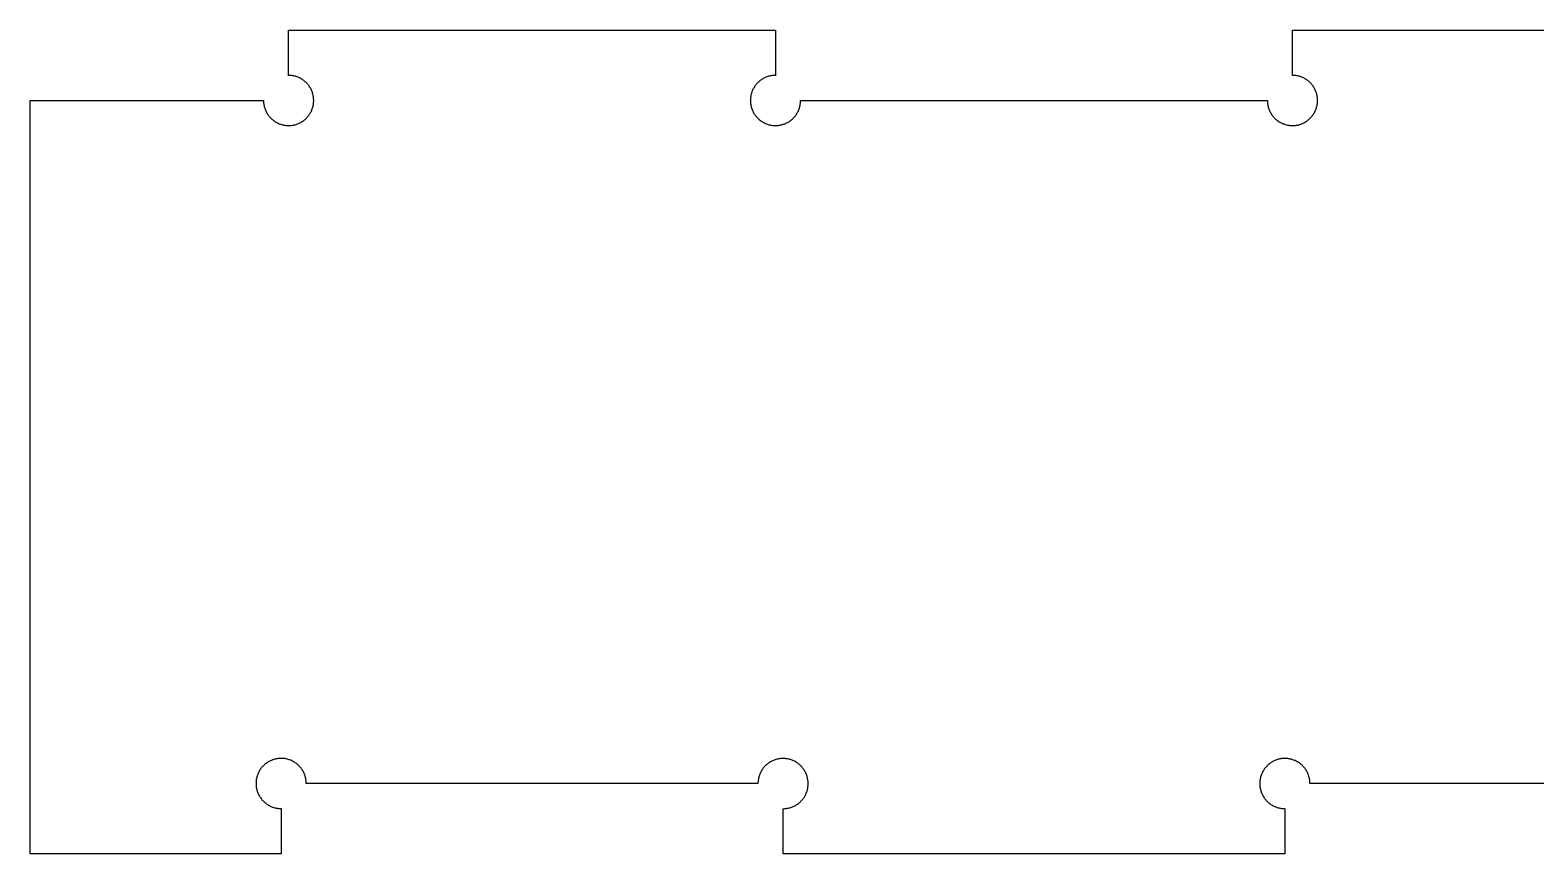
# Model space of a CAD drawing. Header units: millimetres. Extents: x 0 to 60, y 0 to 72.3.
# Drawn here: x 0 to 30, y 55.92 to 72.32 of the extents above; entities that cross this region are included whole.
import ezdxf

# ---------------------------------------------------------------- set-up
doc = ezdxf.new("R2010")
doc.units = ezdxf.units.MM
doc.layers.add('Default', color=18, linetype='Continuous', true_color=0x000000)

msp = doc.modelspace()

# ---------------------------------------------------------------- linework, layer by layer
at = {"layer": 'Default'}
for p, q in [((5.15, 71.418), (5.15, 72.318)), ((5.15, 72.318), (14.85, 72.318)), ((14.85, 72.318), (14.85, 71.418)), ((25.15, 71.418), (25.15, 72.318)), ((25.15, 72.318), (34.85, 72.318)), ((5.167, 71.418), (5.15, 71.418)), ((5.185, 71.417), (5.167, 71.418)), ((5.202, 71.416), (5.185, 71.417)), ((5.219, 71.414), (5.202, 71.416)), ((5.236, 71.411), (5.219, 71.414)), ((5.253, 71.408), (5.236, 71.411)), ((5.27, 71.404), (5.253, 71.408)), ((5.287, 71.399), (5.27, 71.404)), ((14.73, 71.404), (14.713, 71.399)), ((14.747, 71.408), (14.73, 71.404)), ((14.764, 71.411), (14.747, 71.408)), ((14.781, 71.414), (14.764, 71.411)), ((14.798, 71.416), (14.781, 71.414)), ((14.815, 71.417), (14.798, 71.416)), ((14.833, 71.418), (14.815, 71.417)), ((14.85, 71.418), (14.833, 71.418)), ((25.167, 71.418), (25.15, 71.418)), ((25.185, 71.417), (25.167, 71.418)), ((25.202, 71.416), (25.185, 71.417)), ((25.219, 71.414), (25.202, 71.416)), ((25.236, 71.411), (25.219, 71.414)), ((25.253, 71.408), (25.236, 71.411)), ((25.27, 71.404), (25.253, 71.408)), ((25.287, 71.399), (25.27, 71.404)), ((5.303, 71.394), (5.287, 71.399)), ((5.32, 71.389), (5.303, 71.394)), ((5.336, 71.382), (5.32, 71.389)), ((5.352, 71.376), (5.336, 71.382)), ((5.368, 71.368), (5.352, 71.376)), ((5.383, 71.361), (5.368, 71.368)), ((5.398, 71.352), (5.383, 71.361)), ((5.413, 71.343), (5.398, 71.352)), ((5.428, 71.334), (5.413, 71.343)), ((5.442, 71.324), (5.428, 71.334)), ((5.456, 71.314), (5.442, 71.324)), ((5.469, 71.303), (5.456, 71.314)), ((5.483, 71.292), (5.469, 71.303)), ((5.495, 71.28), (5.483, 71.292)), ((5.508, 71.268), (5.495, 71.28)), ((5.52, 71.255), (5.508, 71.268)), ((5.531, 71.242), (5.52, 71.255)), ((5.542, 71.229), (5.531, 71.242)), ((5.552, 71.215), (5.542, 71.229)), ((5.562, 71.201), (5.552, 71.215)), ((5.572, 71.186), (5.562, 71.201)), ((5.581, 71.172), (5.572, 71.186)), ((5.59, 71.157), (5.581, 71.172)), ((5.598, 71.141), (5.59, 71.157)), ((5.605, 71.126), (5.598, 71.141)), ((5.612, 71.11), (5.605, 71.126)), ((5.618, 71.094), (5.612, 71.11)), ((14.388, 71.11), (14.382, 71.094)), ((14.395, 71.126), (14.388, 71.11)), ((14.402, 71.141), (14.395, 71.126)), ((14.41, 71.157), (14.402, 71.141)), ((14.419, 71.172), (14.41, 71.157)), ((14.428, 71.186), (14.419, 71.172)), ((14.438, 71.201), (14.428, 71.186)), ((14.448, 71.215), (14.438, 71.201)), ((14.458, 71.229), (14.448, 71.215)), ((14.469, 71.242), (14.458, 71.229)), ((14.48, 71.255), (14.469, 71.242)), ((14.492, 71.268), (14.48, 71.255)), ((14.505, 71.28), (14.492, 71.268)), ((14.517, 71.292), (14.505, 71.28)), ((14.531, 71.303), (14.517, 71.292)), ((14.544, 71.314), (14.531, 71.303)), ((14.558, 71.324), (14.544, 71.314)), ((14.572, 71.334), (14.558, 71.324)), ((14.587, 71.343), (14.572, 71.334)), ((14.602, 71.352), (14.587, 71.343)), ((14.617, 71.361), (14.602, 71.352)), ((14.632, 71.368), (14.617, 71.361)), ((14.648, 71.376), (14.632, 71.368)), ((14.664, 71.382), (14.648, 71.376)), ((14.68, 71.389), (14.664, 71.382)), ((14.697, 71.394), (14.68, 71.389)), ((14.713, 71.399), (14.697, 71.394)), ((25.303, 71.394), (25.287, 71.399)), ((25.32, 71.389), (25.303, 71.394)), ((25.336, 71.382), (25.32, 71.389)), ((25.352, 71.376), (25.336, 71.382)), ((25.368, 71.368), (25.352, 71.376)), ((25.383, 71.361), (25.368, 71.368)), ((25.398, 71.352), (25.383, 71.361)), ((25.413, 71.343), (25.398, 71.352)), ((25.428, 71.334), (25.413, 71.343)), ((25.442, 71.324), (25.428, 71.334)), ((25.456, 71.314), (25.442, 71.324)), ((25.469, 71.303), (25.456, 71.314)), ((25.483, 71.292), (25.469, 71.303)), ((25.495, 71.28), (25.483, 71.292)), ((25.508, 71.268), (25.495, 71.28)), ((25.52, 71.255), (25.508, 71.268)), ((25.531, 71.242), (25.52, 71.255)), ((25.542, 71.229), (25.531, 71.242)), ((25.552, 71.215), (25.542, 71.229)), ((25.562, 71.201), (25.552, 71.215)), ((25.572, 71.186), (25.562, 71.201)), ((25.581, 71.172), (25.572, 71.186)), ((25.59, 71.157), (25.581, 71.172)), ((25.598, 71.141), (25.59, 71.157)), ((25.605, 71.126), (25.598, 71.141)), ((25.612, 71.11), (25.605, 71.126)), ((25.618, 71.094), (25.612, 71.11)), ((0, 55.918), (0, 70.918)), ((0, 70.918), (4.65, 70.918)), ((4.65, 70.918), (4.65, 70.901)), ((4.65, 70.901), (4.651, 70.884)), ((4.651, 70.884), (4.653, 70.866)), ((4.653, 70.866), (4.655, 70.849)), ((4.655, 70.849), (4.657, 70.832)), ((4.657, 70.832), (4.661, 70.815)), ((4.661, 70.815), (4.665, 70.798)), ((5.624, 71.077), (5.618, 71.094)), ((5.629, 71.061), (5.624, 71.077)), ((5.634, 71.044), (5.629, 71.061)), ((5.632, 70.787), (5.637, 70.804)), ((5.638, 71.027), (5.634, 71.044)), ((5.637, 70.804), (5.64, 70.821)), ((5.641, 71.01), (5.638, 71.027)), ((5.64, 70.821), (5.643, 70.838)), ((5.644, 70.993), (5.641, 71.01)), ((5.643, 70.838), (5.646, 70.855)), ((5.647, 70.976), (5.644, 70.993)), ((5.646, 70.855), (5.648, 70.872)), ((5.648, 70.959), (5.647, 70.976)), ((5.649, 70.941), (5.648, 70.959)), ((5.648, 70.872), (5.649, 70.889)), ((5.65, 70.924), (5.649, 70.941)), ((5.649, 70.889), (5.65, 70.907)), ((5.65, 70.907), (5.65, 70.924)), ((14.351, 70.941), (14.35, 70.924)), ((14.35, 70.924), (14.35, 70.907)), ((14.35, 70.907), (14.351, 70.889)), ((14.352, 70.959), (14.351, 70.941)), ((14.351, 70.889), (14.352, 70.872)), ((14.353, 70.976), (14.352, 70.959)), ((14.352, 70.872), (14.354, 70.855)), ((14.356, 70.993), (14.353, 70.976)), ((14.354, 70.855), (14.357, 70.838)), ((14.359, 71.01), (14.356, 70.993)), ((14.357, 70.838), (14.36, 70.821)), ((14.362, 71.027), (14.359, 71.01)), ((14.36, 70.821), (14.363, 70.804)), ((14.366, 71.044), (14.362, 71.027)), ((14.363, 70.804), (14.368, 70.787)), ((14.371, 71.061), (14.366, 71.044)), ((14.376, 71.077), (14.371, 71.061)), ((14.382, 71.094), (14.376, 71.077)), ((15.335, 70.798), (15.339, 70.815)), ((15.339, 70.815), (15.343, 70.832)), ((15.343, 70.832), (15.345, 70.849)), ((15.345, 70.849), (15.347, 70.866)), ((15.347, 70.866), (15.349, 70.884)), ((15.349, 70.884), (15.35, 70.901)), ((15.35, 70.901), (15.35, 70.918)), ((15.35, 70.918), (24.65, 70.918)), ((24.65, 70.918), (24.65, 70.901)), ((24.65, 70.901), (24.651, 70.884)), ((24.651, 70.884), (24.653, 70.866)), ((24.653, 70.866), (24.655, 70.849)), ((24.655, 70.849), (24.657, 70.832)), ((24.657, 70.832), (24.661, 70.815)), ((24.661, 70.815), (24.665, 70.798)), ((25.624, 71.077), (25.618, 71.094)), ((25.629, 71.061), (25.624, 71.077)), ((25.634, 71.044), (25.629, 71.061)), ((25.632, 70.787), (25.637, 70.804)), ((25.638, 71.027), (25.634, 71.044)), ((25.637, 70.804), (25.64, 70.821)), ((25.641, 71.01), (25.638, 71.027)), ((25.64, 70.821), (25.643, 70.838)), ((25.644, 70.993), (25.641, 71.01)), ((25.643, 70.838), (25.646, 70.855)), ((25.647, 70.976), (25.644, 70.993)), ((25.646, 70.855), (25.648, 70.872)), ((25.648, 70.959), (25.647, 70.976)), ((25.649, 70.941), (25.648, 70.959)), ((25.648, 70.872), (25.649, 70.889)), ((25.65, 70.924), (25.649, 70.941)), ((25.649, 70.889), (25.65, 70.907)), ((25.65, 70.907), (25.65, 70.924)), ((4.665, 70.798), (4.669, 70.781)), ((4.669, 70.781), (4.674, 70.765)), ((4.674, 70.765), (4.68, 70.749)), ((4.68, 70.749), (4.686, 70.732)), ((4.686, 70.732), (4.693, 70.716)), ((4.693, 70.716), (4.7, 70.701)), ((4.7, 70.701), (4.708, 70.685)), ((4.708, 70.685), (4.716, 70.67)), ((4.716, 70.67), (4.725, 70.655)), ((4.725, 70.655), (4.734, 70.641)), ((4.734, 70.641), (4.744, 70.626)), ((4.744, 70.626), (4.754, 70.612)), ((4.754, 70.612), (4.765, 70.599)), ((4.765, 70.599), (4.777, 70.586)), ((4.777, 70.586), (4.788, 70.573)), ((4.788, 70.573), (4.801, 70.561)), ((4.801, 70.561), (4.813, 70.549)), ((4.813, 70.549), (4.826, 70.537)), ((4.826, 70.537), (4.84, 70.526)), ((4.84, 70.526), (4.853, 70.516)), ((4.853, 70.516), (4.867, 70.506)), ((4.867, 70.506), (4.882, 70.496)), ((5.423, 70.499), (5.437, 70.509)), ((5.437, 70.509), (5.451, 70.519)), ((5.451, 70.519), (5.465, 70.53)), ((5.465, 70.53), (5.478, 70.541)), ((5.478, 70.541), (5.491, 70.553)), ((5.491, 70.553), (5.504, 70.565)), ((5.504, 70.565), (5.516, 70.577)), ((5.516, 70.577), (5.527, 70.59)), ((5.527, 70.59), (5.538, 70.603)), ((5.538, 70.603), (5.549, 70.617)), ((5.549, 70.617), (5.559, 70.631)), ((5.559, 70.631), (5.569, 70.645)), ((5.569, 70.645), (5.578, 70.66)), ((5.578, 70.66), (5.587, 70.675)), ((5.587, 70.675), (5.595, 70.69)), ((5.595, 70.69), (5.603, 70.706)), ((5.603, 70.706), (5.61, 70.722)), ((5.61, 70.722), (5.616, 70.738)), ((5.616, 70.738), (5.622, 70.754)), ((5.622, 70.754), (5.628, 70.77)), ((5.628, 70.77), (5.632, 70.787)), ((14.368, 70.787), (14.372, 70.77)), ((14.372, 70.77), (14.378, 70.754)), ((14.378, 70.754), (14.384, 70.738)), ((14.384, 70.738), (14.39, 70.722)), ((14.39, 70.722), (14.397, 70.706)), ((14.397, 70.706), (14.405, 70.69)), ((14.405, 70.69), (14.413, 70.675)), ((14.413, 70.675), (14.422, 70.66)), ((14.422, 70.66), (14.431, 70.645)), ((14.431, 70.645), (14.441, 70.631)), ((14.441, 70.631), (14.451, 70.617)), ((14.451, 70.617), (14.462, 70.603)), ((14.462, 70.603), (14.473, 70.59)), ((14.473, 70.59), (14.484, 70.577)), ((14.484, 70.577), (14.496, 70.565)), ((14.496, 70.565), (14.509, 70.553)), ((14.509, 70.553), (14.522, 70.541)), ((14.522, 70.541), (14.535, 70.53)), ((14.535, 70.53), (14.549, 70.519)), ((14.549, 70.519), (14.563, 70.509)), ((14.563, 70.509), (14.577, 70.499)), ((15.118, 70.496), (15.133, 70.506)), ((15.133, 70.506), (15.147, 70.516)), ((15.147, 70.516), (15.16, 70.526)), ((15.16, 70.526), (15.174, 70.537)), ((15.174, 70.537), (15.187, 70.549)), ((15.187, 70.549), (15.199, 70.561)), ((15.199, 70.561), (15.212, 70.573)), ((15.212, 70.573), (15.223, 70.586)), ((15.223, 70.586), (15.235, 70.599)), ((15.235, 70.599), (15.246, 70.612)), ((15.246, 70.612), (15.256, 70.626)), ((15.256, 70.626), (15.266, 70.641)), ((15.266, 70.641), (15.275, 70.655)), ((15.275, 70.655), (15.284, 70.67)), ((15.284, 70.67), (15.292, 70.685)), ((15.292, 70.685), (15.3, 70.701)), ((15.3, 70.701), (15.307, 70.716)), ((15.307, 70.716), (15.314, 70.732)), ((15.314, 70.732), (15.32, 70.749)), ((15.32, 70.749), (15.326, 70.765)), ((15.326, 70.765), (15.331, 70.781)), ((15.331, 70.781), (15.335, 70.798)), ((24.665, 70.798), (24.669, 70.781)), ((24.669, 70.781), (24.674, 70.765)), ((24.674, 70.765), (24.68, 70.749)), ((24.68, 70.749), (24.686, 70.732)), ((24.686, 70.732), (24.693, 70.716)), ((24.693, 70.716), (24.7, 70.701)), ((24.7, 70.701), (24.708, 70.685)), ((24.708, 70.685), (24.716, 70.67)), ((24.716, 70.67), (24.725, 70.655)), ((24.725, 70.655), (24.734, 70.641)), ((24.734, 70.641), (24.744, 70.626)), ((24.744, 70.626), (24.754, 70.612)), ((24.754, 70.612), (24.765, 70.599)), ((24.765, 70.599), (24.777, 70.586)), ((24.777, 70.586), (24.788, 70.573)), ((24.788, 70.573), (24.801, 70.561)), ((24.801, 70.561), (24.813, 70.549)), ((24.813, 70.549), (24.826, 70.537)), ((24.826, 70.537), (24.84, 70.526)), ((24.84, 70.526), (24.853, 70.516)), ((24.853, 70.516), (24.867, 70.506)), ((24.867, 70.506), (24.882, 70.496)), ((25.423, 70.499), (25.437, 70.509)), ((25.437, 70.509), (25.451, 70.519)), ((25.451, 70.519), (25.465, 70.53)), ((25.465, 70.53), (25.478, 70.541)), ((25.478, 70.541), (25.491, 70.553)), ((25.491, 70.553), (25.504, 70.565)), ((25.504, 70.565), (25.516, 70.577)), ((25.516, 70.577), (25.527, 70.59)), ((25.527, 70.59), (25.538, 70.603)), ((25.538, 70.603), (25.549, 70.617)), ((25.549, 70.617), (25.559, 70.631)), ((25.559, 70.631), (25.569, 70.645)), ((25.569, 70.645), (25.578, 70.66)), ((25.578, 70.66), (25.587, 70.675)), ((25.587, 70.675), (25.595, 70.69)), ((25.595, 70.69), (25.603, 70.706)), ((25.603, 70.706), (25.61, 70.722)), ((25.61, 70.722), (25.616, 70.738)), ((25.616, 70.738), (25.622, 70.754)), ((25.622, 70.754), (25.628, 70.77)), ((25.628, 70.77), (25.632, 70.787)), ((4.882, 70.496), (4.897, 70.487)), ((4.897, 70.487), (4.912, 70.479)), ((4.912, 70.479), (4.927, 70.471)), ((4.927, 70.471), (4.943, 70.463)), ((4.943, 70.463), (4.959, 70.456)), ((4.959, 70.456), (4.975, 70.45)), ((4.975, 70.45), (4.991, 70.444)), ((4.991, 70.444), (5.008, 70.439)), ((5.008, 70.439), (5.024, 70.434)), ((5.024, 70.434), (5.041, 70.43)), ((5.041, 70.43), (5.058, 70.427)), ((5.058, 70.427), (5.075, 70.424)), ((5.075, 70.424), (5.092, 70.422)), ((5.092, 70.422), (5.11, 70.42)), ((5.11, 70.42), (5.127, 70.419)), ((5.127, 70.419), (5.144, 70.418)), ((5.144, 70.418), (5.162, 70.418)), ((5.162, 70.418), (5.179, 70.419)), ((5.179, 70.419), (5.196, 70.42)), ((5.196, 70.42), (5.213, 70.422)), ((5.213, 70.422), (5.23, 70.425)), ((5.23, 70.425), (5.248, 70.428)), ((5.248, 70.428), (5.264, 70.432)), ((5.264, 70.432), (5.281, 70.436)), ((5.281, 70.436), (5.298, 70.441)), ((5.298, 70.441), (5.314, 70.446)), ((5.314, 70.446), (5.331, 70.452)), ((5.331, 70.452), (5.347, 70.459)), ((5.347, 70.459), (5.362, 70.466)), ((5.362, 70.466), (5.378, 70.473)), ((5.378, 70.473), (5.393, 70.482)), ((5.393, 70.482), (5.408, 70.49)), ((5.408, 70.49), (5.423, 70.499)), ((14.577, 70.499), (14.592, 70.49)), ((14.592, 70.49), (14.607, 70.482)), ((14.607, 70.482), (14.622, 70.473)), ((14.622, 70.473), (14.638, 70.466)), ((14.638, 70.466), (14.653, 70.459)), ((14.653, 70.459), (14.669, 70.452)), ((14.669, 70.452), (14.686, 70.446)), ((14.686, 70.446), (14.702, 70.441)), ((14.702, 70.441), (14.719, 70.436)), ((14.719, 70.436), (14.736, 70.432)), ((14.736, 70.432), (14.752, 70.428)), ((14.752, 70.428), (14.77, 70.425)), ((14.77, 70.425), (14.787, 70.422)), ((14.787, 70.422), (14.804, 70.42)), ((14.804, 70.42), (14.821, 70.419)), ((14.821, 70.419), (14.838, 70.418)), ((14.838, 70.418), (14.856, 70.418)), ((14.856, 70.418), (14.873, 70.419)), ((14.873, 70.419), (14.89, 70.42)), ((14.89, 70.42), (14.908, 70.422)), ((14.908, 70.422), (14.925, 70.424)), ((14.925, 70.424), (14.942, 70.427)), ((14.942, 70.427), (14.959, 70.43)), ((14.959, 70.43), (14.976, 70.434)), ((14.976, 70.434), (14.992, 70.439)), ((14.992, 70.439), (15.009, 70.444)), ((15.009, 70.444), (15.025, 70.45)), ((15.025, 70.45), (15.041, 70.456)), ((15.041, 70.456), (15.057, 70.463)), ((15.057, 70.463), (15.073, 70.471)), ((15.073, 70.471), (15.088, 70.479)), ((15.088, 70.479), (15.103, 70.487)), ((15.103, 70.487), (15.118, 70.496)), ((24.882, 70.496), (24.897, 70.487)), ((24.897, 70.487), (24.912, 70.479)), ((24.912, 70.479), (24.927, 70.471)), ((24.927, 70.471), (24.943, 70.463)), ((24.943, 70.463), (24.959, 70.456)), ((24.959, 70.456), (24.975, 70.45)), ((24.975, 70.45), (24.991, 70.444)), ((24.991, 70.444), (25.008, 70.439)), ((25.008, 70.439), (25.024, 70.434)), ((25.024, 70.434), (25.041, 70.43)), ((25.041, 70.43), (25.058, 70.427)), ((25.058, 70.427), (25.075, 70.424)), ((25.075, 70.424), (25.092, 70.422)), ((25.092, 70.422), (25.11, 70.42)), ((25.11, 70.42), (25.127, 70.419)), ((25.127, 70.419), (25.144, 70.418)), ((25.144, 70.418), (25.162, 70.418)), ((25.162, 70.418), (25.179, 70.419)), ((25.179, 70.419), (25.196, 70.42)), ((25.196, 70.42), (25.213, 70.422)), ((25.213, 70.422), (25.23, 70.425)), ((25.23, 70.425), (25.248, 70.428)), ((25.248, 70.428), (25.264, 70.432)), ((25.264, 70.432), (25.281, 70.436)), ((25.281, 70.436), (25.298, 70.441)), ((25.298, 70.441), (25.314, 70.446)), ((25.314, 70.446), (25.331, 70.452)), ((25.331, 70.452), (25.347, 70.459)), ((25.347, 70.459), (25.362, 70.466)), ((25.362, 70.466), (25.378, 70.473)), ((25.378, 70.473), (25.393, 70.482)), ((25.393, 70.482), (25.408, 70.49)), ((25.408, 70.49), (25.423, 70.499)), ((4.592, 57.608), (4.582, 57.594)), ((4.602, 57.622), (4.592, 57.608)), ((4.613, 57.636), (4.602, 57.622)), ((4.624, 57.649), (4.613, 57.636)), ((4.636, 57.662), (4.624, 57.649)), ((4.648, 57.674), (4.636, 57.662)), ((4.66, 57.686), (4.648, 57.674)), ((4.673, 57.698), (4.66, 57.686)), ((4.687, 57.709), (4.673, 57.698)), ((4.7, 57.719), (4.687, 57.709)), ((4.714, 57.73), (4.7, 57.719)), ((4.729, 57.739), (4.714, 57.73)), ((4.743, 57.748), (4.729, 57.739)), ((4.758, 57.757), (4.743, 57.748)), ((4.774, 57.765), (4.758, 57.757)), ((4.789, 57.773), (4.774, 57.765)), ((4.805, 57.78), (4.789, 57.773)), ((4.821, 57.786), (4.805, 57.78)), ((4.837, 57.792), (4.821, 57.786)), ((4.854, 57.798), (4.837, 57.792)), ((4.871, 57.803), (4.854, 57.798)), ((4.887, 57.807), (4.871, 57.803)), ((4.904, 57.81), (4.887, 57.807)), ((4.921, 57.813), (4.904, 57.81)), ((4.939, 57.816), (4.921, 57.813)), ((4.956, 57.818), (4.939, 57.816)), ((4.973, 57.819), (4.956, 57.818)), ((4.99, 57.82), (4.973, 57.819)), ((5.008, 57.82), (4.99, 57.82)), ((5.025, 57.819), (5.008, 57.82)), ((5.042, 57.818), (5.025, 57.819)), ((5.06, 57.816), (5.042, 57.818)), ((5.077, 57.814), (5.06, 57.816)), ((5.094, 57.811), (5.077, 57.814)), ((5.111, 57.808), (5.094, 57.811)), ((5.128, 57.803), (5.111, 57.808)), ((5.144, 57.799), (5.128, 57.803)), ((5.161, 57.793), (5.144, 57.799)), ((5.177, 57.788), (5.161, 57.793)), ((5.193, 57.781), (5.177, 57.788)), ((5.209, 57.774), (5.193, 57.781)), ((5.225, 57.767), (5.209, 57.774)), ((5.24, 57.759), (5.225, 57.767)), ((5.255, 57.75), (5.24, 57.759)), ((5.27, 57.741), (5.255, 57.75)), ((5.284, 57.732), (5.27, 57.741)), ((5.298, 57.721), (5.284, 57.732)), ((5.312, 57.711), (5.298, 57.721)), ((5.326, 57.7), (5.312, 57.711)), ((5.339, 57.688), (5.326, 57.7)), ((5.351, 57.676), (5.339, 57.688)), ((5.363, 57.664), (5.351, 57.676)), ((5.375, 57.651), (5.363, 57.664)), ((5.386, 57.638), (5.375, 57.651)), ((5.397, 57.625), (5.386, 57.638)), ((5.407, 57.611), (5.397, 57.625)), ((5.417, 57.596), (5.407, 57.611)), ((14.595, 57.61), (14.586, 57.596)), ((14.606, 57.624), (14.595, 57.61)), ((14.617, 57.638), (14.606, 57.624)), ((14.628, 57.651), (14.617, 57.638)), ((14.64, 57.663), (14.628, 57.651)), ((14.652, 57.676), (14.64, 57.663)), ((14.665, 57.688), (14.652, 57.676)), ((14.678, 57.699), (14.665, 57.688)), ((14.691, 57.71), (14.678, 57.699)), ((14.705, 57.72), (14.691, 57.71)), ((14.719, 57.73), (14.705, 57.72)), ((14.733, 57.74), (14.719, 57.73)), ((14.748, 57.749), (14.733, 57.74)), ((14.763, 57.758), (14.748, 57.749)), ((14.779, 57.765), (14.763, 57.758)), ((14.794, 57.773), (14.779, 57.765)), ((14.81, 57.78), (14.794, 57.773)), ((14.826, 57.786), (14.81, 57.78)), ((14.843, 57.792), (14.826, 57.786)), ((14.859, 57.797), (14.843, 57.792)), ((14.876, 57.802), (14.859, 57.797)), ((14.893, 57.806), (14.876, 57.802)), ((14.91, 57.809), (14.893, 57.806)), ((14.927, 57.812), (14.91, 57.809)), ((14.944, 57.814), (14.927, 57.812)), ((14.961, 57.816), (14.944, 57.814)), ((14.979, 57.817), (14.961, 57.816)), ((14.996, 57.818), (14.979, 57.817)), ((15.013, 57.817), (14.996, 57.818)), ((15.031, 57.817), (15.013, 57.817)), ((15.048, 57.815), (15.031, 57.817)), ((15.065, 57.813), (15.048, 57.815)), ((15.082, 57.811), (15.065, 57.813)), ((15.099, 57.808), (15.082, 57.811)), ((15.116, 57.804), (15.099, 57.808)), ((15.133, 57.8), (15.116, 57.804)), ((15.15, 57.795), (15.133, 57.8)), ((15.166, 57.789), (15.15, 57.795)), ((15.182, 57.783), (15.166, 57.789)), ((15.198, 57.777), (15.182, 57.783)), ((15.214, 57.77), (15.198, 57.777)), ((15.23, 57.762), (15.214, 57.77)), ((15.245, 57.754), (15.23, 57.762)), ((15.26, 57.745), (15.245, 57.754)), ((15.275, 57.736), (15.26, 57.745)), ((15.289, 57.726), (15.275, 57.736)), ((15.303, 57.716), (15.289, 57.726)), ((15.317, 57.705), (15.303, 57.716)), ((15.33, 57.694), (15.317, 57.705)), ((15.343, 57.683), (15.33, 57.694)), ((15.355, 57.67), (15.343, 57.683)), ((15.367, 57.658), (15.355, 57.67)), ((15.379, 57.645), (15.367, 57.658)), ((15.39, 57.632), (15.379, 57.645)), ((15.4, 57.618), (15.39, 57.632)), ((15.411, 57.604), (15.4, 57.618)), ((15.42, 57.59), (15.411, 57.604)), ((24.589, 57.605), (24.579, 57.591)), ((24.599, 57.619), (24.589, 57.605)), ((24.609, 57.633), (24.599, 57.619)), ((24.621, 57.646), (24.609, 57.633)), ((24.632, 57.659), (24.621, 57.646)), ((24.644, 57.671), (24.632, 57.659)), ((24.657, 57.683), (24.644, 57.671)), ((24.669, 57.695), (24.657, 57.683)), ((24.683, 57.706), (24.669, 57.695)), ((24.696, 57.717), (24.683, 57.706)), ((24.71, 57.727), (24.696, 57.717)), ((24.725, 57.737), (24.71, 57.727)), ((24.739, 57.746), (24.725, 57.737)), ((24.754, 57.755), (24.739, 57.746)), ((24.77, 57.763), (24.754, 57.755)), ((24.785, 57.771), (24.77, 57.763)), ((24.801, 57.778), (24.785, 57.771)), ((24.817, 57.784), (24.801, 57.778)), ((24.833, 57.79), (24.817, 57.784)), ((24.85, 57.796), (24.833, 57.79)), ((24.866, 57.801), (24.85, 57.796)), ((24.883, 57.805), (24.866, 57.801)), ((24.9, 57.809), (24.883, 57.805)), ((24.917, 57.812), (24.9, 57.809)), ((24.934, 57.814), (24.917, 57.812)), ((24.952, 57.816), (24.934, 57.814)), ((24.969, 57.818), (24.952, 57.816)), ((24.986, 57.818), (24.969, 57.818)), ((25.004, 57.818), (24.986, 57.818)), ((25.021, 57.818), (25.004, 57.818)), ((25.038, 57.817), (25.021, 57.818)), ((25.055, 57.815), (25.038, 57.817)), ((25.073, 57.813), (25.055, 57.815)), ((25.09, 57.81), (25.073, 57.813)), ((25.107, 57.807), (25.09, 57.81)), ((25.124, 57.802), (25.107, 57.807)), ((25.14, 57.798), (25.124, 57.802)), ((25.157, 57.793), (25.14, 57.798)), ((25.173, 57.787), (25.157, 57.793)), ((25.189, 57.78), (25.173, 57.787)), ((25.205, 57.774), (25.189, 57.78)), ((25.221, 57.766), (25.205, 57.774)), ((25.236, 57.758), (25.221, 57.766)), ((25.251, 57.75), (25.236, 57.758)), ((25.266, 57.741), (25.251, 57.75)), ((25.281, 57.731), (25.266, 57.741)), ((25.295, 57.721), (25.281, 57.731)), ((25.309, 57.711), (25.295, 57.721)), ((25.322, 57.7), (25.309, 57.711)), ((25.335, 57.688), (25.322, 57.7)), ((25.348, 57.676), (25.335, 57.688)), ((25.36, 57.664), (25.348, 57.676)), ((25.372, 57.651), (25.36, 57.664)), ((25.383, 57.638), (25.372, 57.651)), ((25.394, 57.624), (25.383, 57.638)), ((25.404, 57.611), (25.394, 57.624)), ((25.414, 57.596), (25.404, 57.611)), ((4.502, 57.35), (4.501, 57.332)), ((4.501, 57.332), (4.501, 57.315)), ((4.501, 57.315), (4.501, 57.298)), ((4.503, 57.367), (4.502, 57.35)), ((4.505, 57.384), (4.503, 57.367)), ((4.507, 57.401), (4.505, 57.384)), ((4.51, 57.418), (4.507, 57.401)), ((4.514, 57.435), (4.51, 57.418)), ((4.519, 57.452), (4.514, 57.435)), ((4.523, 57.469), (4.519, 57.452)), ((4.529, 57.485), (4.523, 57.469)), ((4.535, 57.501), (4.529, 57.485)), ((4.541, 57.517), (4.535, 57.501)), ((4.549, 57.533), (4.541, 57.517)), ((4.556, 57.549), (4.549, 57.533)), ((4.564, 57.564), (4.556, 57.549)), ((4.573, 57.579), (4.564, 57.564)), ((4.582, 57.594), (4.573, 57.579)), ((5.427, 57.582), (5.417, 57.596)), ((5.435, 57.567), (5.427, 57.582)), ((5.444, 57.552), (5.435, 57.567)), ((5.451, 57.536), (5.444, 57.552)), ((5.459, 57.52), (5.451, 57.536)), ((5.465, 57.504), (5.459, 57.52)), ((5.471, 57.488), (5.465, 57.504)), ((5.477, 57.472), (5.471, 57.488)), ((5.482, 57.455), (5.477, 57.472)), ((5.486, 57.438), (5.482, 57.455)), ((5.49, 57.422), (5.486, 57.438)), ((5.493, 57.405), (5.49, 57.422)), ((5.496, 57.387), (5.493, 57.405)), ((5.498, 57.37), (5.496, 57.387)), ((5.5, 57.353), (5.498, 57.37)), ((5.5, 57.336), (5.5, 57.353)), ((5.501, 57.318), (5.5, 57.336)), ((14.501, 57.318), (5.501, 57.318)), ((14.502, 57.353), (14.501, 57.336)), ((14.501, 57.336), (14.501, 57.318)), ((14.504, 57.37), (14.502, 57.353)), ((14.506, 57.387), (14.504, 57.37)), ((14.509, 57.405), (14.506, 57.387)), ((14.512, 57.422), (14.509, 57.405)), ((14.516, 57.438), (14.512, 57.422)), ((14.52, 57.455), (14.516, 57.438)), ((14.525, 57.472), (14.52, 57.455)), ((14.531, 57.488), (14.525, 57.472)), ((14.537, 57.504), (14.531, 57.488)), ((14.544, 57.52), (14.537, 57.504)), ((14.551, 57.536), (14.544, 57.52)), ((14.559, 57.551), (14.551, 57.536)), ((14.567, 57.567), (14.559, 57.551)), ((14.576, 57.581), (14.567, 57.567)), ((14.586, 57.596), (14.576, 57.581)), ((15.429, 57.575), (15.42, 57.59)), ((15.438, 57.56), (15.429, 57.575)), ((15.446, 57.545), (15.438, 57.56)), ((15.454, 57.529), (15.446, 57.545)), ((15.461, 57.513), (15.454, 57.529)), ((15.467, 57.497), (15.461, 57.513)), ((15.473, 57.481), (15.467, 57.497)), ((15.479, 57.465), (15.473, 57.481)), ((15.484, 57.448), (15.479, 57.465)), ((15.488, 57.431), (15.484, 57.448)), ((15.491, 57.414), (15.488, 57.431)), ((15.495, 57.397), (15.491, 57.414)), ((15.497, 57.38), (15.495, 57.397)), ((15.499, 57.363), (15.497, 57.38)), ((15.5, 57.346), (15.499, 57.363)), ((15.501, 57.328), (15.5, 57.346)), ((15.5, 57.294), (15.501, 57.311)), ((15.501, 57.311), (15.501, 57.328)), ((24.499, 57.346), (24.498, 57.329)), ((24.498, 57.329), (24.498, 57.311)), ((24.498, 57.311), (24.499, 57.294)), ((24.5, 57.363), (24.499, 57.346)), ((24.502, 57.381), (24.5, 57.363)), ((24.505, 57.398), (24.502, 57.381)), ((24.508, 57.415), (24.505, 57.398)), ((24.511, 57.432), (24.508, 57.415)), ((24.516, 57.449), (24.511, 57.432)), ((24.52, 57.465), (24.516, 57.449)), ((24.526, 57.482), (24.52, 57.465)), ((24.532, 57.498), (24.526, 57.482)), ((24.538, 57.514), (24.532, 57.498)), ((24.545, 57.53), (24.538, 57.514)), ((24.553, 57.546), (24.545, 57.53)), ((24.561, 57.561), (24.553, 57.546)), ((24.57, 57.576), (24.561, 57.561)), ((24.579, 57.591), (24.57, 57.576)), ((25.423, 57.582), (25.414, 57.596)), ((25.432, 57.567), (25.423, 57.582)), ((25.441, 57.552), (25.432, 57.567)), ((25.448, 57.536), (25.441, 57.552)), ((25.456, 57.52), (25.448, 57.536)), ((25.462, 57.504), (25.456, 57.52)), ((25.469, 57.488), (25.462, 57.504)), ((25.474, 57.472), (25.469, 57.488)), ((25.479, 57.455), (25.474, 57.472)), ((25.484, 57.439), (25.479, 57.455)), ((25.488, 57.422), (25.484, 57.439)), ((25.491, 57.405), (25.488, 57.422)), ((25.493, 57.387), (25.491, 57.405)), ((25.496, 57.37), (25.493, 57.387)), ((25.497, 57.353), (25.496, 57.37)), ((25.498, 57.336), (25.497, 57.353)), ((25.498, 57.318), (25.498, 57.336)), ((34.498, 57.318), (25.498, 57.318)), ((4.501, 57.298), (4.502, 57.28)), ((4.502, 57.28), (4.504, 57.263)), ((4.504, 57.263), (4.506, 57.246)), ((4.506, 57.246), (4.509, 57.229)), ((4.509, 57.229), (4.512, 57.212)), ((4.512, 57.212), (4.517, 57.195)), ((4.517, 57.195), (4.521, 57.178)), ((4.521, 57.178), (4.526, 57.162)), ((4.526, 57.162), (4.532, 57.145)), ((4.532, 57.145), (4.538, 57.129)), ((4.538, 57.129), (4.545, 57.113)), ((4.545, 57.113), (4.553, 57.098)), ((4.553, 57.098), (4.561, 57.082)), ((4.561, 57.082), (4.569, 57.067)), ((4.569, 57.067), (4.578, 57.052)), ((4.578, 57.052), (4.588, 57.038)), ((4.588, 57.038), (4.598, 57.024)), ((4.598, 57.024), (4.608, 57.01)), ((4.608, 57.01), (4.619, 56.997)), ((15.381, 56.993), (15.392, 57.006)), ((15.392, 57.006), (15.403, 57.02)), ((15.403, 57.02), (15.413, 57.034)), ((15.413, 57.034), (15.422, 57.049)), ((15.422, 57.049), (15.432, 57.063)), ((15.432, 57.063), (15.44, 57.079)), ((15.44, 57.079), (15.448, 57.094)), ((15.448, 57.094), (15.456, 57.11)), ((15.456, 57.11), (15.462, 57.125)), ((15.462, 57.125), (15.469, 57.141)), ((15.469, 57.141), (15.475, 57.158)), ((15.475, 57.158), (15.48, 57.174)), ((15.48, 57.174), (15.485, 57.191)), ((15.485, 57.191), (15.489, 57.208)), ((15.489, 57.208), (15.492, 57.225)), ((15.492, 57.225), (15.495, 57.242)), ((15.495, 57.242), (15.497, 57.259)), ((15.497, 57.259), (15.499, 57.276)), ((15.499, 57.276), (15.5, 57.294)), ((24.499, 57.294), (24.5, 57.277)), ((24.5, 57.277), (24.502, 57.26)), ((24.502, 57.26), (24.504, 57.242)), ((24.504, 57.242), (24.507, 57.225)), ((24.507, 57.225), (24.511, 57.208)), ((24.511, 57.208), (24.515, 57.192)), ((24.515, 57.192), (24.519, 57.175)), ((24.519, 57.175), (24.525, 57.158)), ((24.525, 57.158), (24.53, 57.142)), ((24.53, 57.142), (24.537, 57.126)), ((24.537, 57.126), (24.544, 57.11)), ((24.544, 57.11), (24.551, 57.094)), ((24.551, 57.094), (24.559, 57.079)), ((24.559, 57.079), (24.568, 57.064)), ((24.568, 57.064), (24.577, 57.049)), ((24.577, 57.049), (24.587, 57.035)), ((24.587, 57.035), (24.597, 57.021)), ((24.597, 57.021), (24.607, 57.007)), ((24.607, 57.007), (24.618, 56.993)), ((4.619, 56.997), (4.631, 56.984)), ((4.631, 56.984), (4.643, 56.971)), ((4.643, 56.971), (4.655, 56.959)), ((4.655, 56.959), (4.668, 56.947)), ((4.668, 56.947), (4.681, 56.936)), ((4.681, 56.936), (4.694, 56.925)), ((4.694, 56.925), (4.708, 56.914)), ((4.708, 56.914), (4.722, 56.904)), ((4.722, 56.904), (4.737, 56.895)), ((4.737, 56.895), (4.752, 56.886)), ((4.752, 56.886), (4.767, 56.878)), ((4.767, 56.878), (4.782, 56.87)), ((4.782, 56.87), (4.798, 56.863)), ((4.798, 56.863), (4.814, 56.856)), ((4.814, 56.856), (4.83, 56.85)), ((4.83, 56.85), (4.847, 56.844)), ((4.847, 56.844), (4.863, 56.839)), ((4.863, 56.839), (4.88, 56.835)), ((4.88, 56.835), (4.897, 56.831)), ((4.897, 56.831), (4.914, 56.827)), ((4.914, 56.827), (4.931, 56.825)), ((4.931, 56.825), (4.948, 56.823)), ((4.948, 56.823), (4.965, 56.821)), ((4.965, 56.821), (4.983, 56.82)), ((4.983, 56.82), (5, 56.82)), ((5, 56.82), (5, 55.918)), ((15, 55.918), (15, 56.818)), ((15, 56.818), (15.017, 56.818)), ((15.017, 56.818), (15.035, 56.819)), ((15.035, 56.819), (15.052, 56.82)), ((15.052, 56.82), (15.069, 56.822)), ((15.069, 56.822), (15.086, 56.825)), ((15.086, 56.825), (15.103, 56.828)), ((15.103, 56.828), (15.12, 56.832)), ((15.12, 56.832), (15.137, 56.836)), ((15.137, 56.836), (15.153, 56.841)), ((15.153, 56.841), (15.17, 56.847)), ((15.17, 56.847), (15.186, 56.853)), ((15.186, 56.853), (15.202, 56.86)), ((15.202, 56.86), (15.218, 56.867)), ((15.218, 56.867), (15.233, 56.875)), ((15.233, 56.875), (15.248, 56.883)), ((15.248, 56.883), (15.263, 56.892)), ((15.263, 56.892), (15.278, 56.901)), ((15.278, 56.901), (15.292, 56.911)), ((15.292, 56.911), (15.306, 56.921)), ((15.306, 56.921), (15.32, 56.932)), ((15.32, 56.932), (15.333, 56.944)), ((15.333, 56.944), (15.346, 56.955)), ((15.346, 56.955), (15.358, 56.967)), ((15.358, 56.967), (15.37, 56.98)), ((15.37, 56.98), (15.381, 56.993)), ((24.618, 56.993), (24.63, 56.981)), ((24.63, 56.981), (24.642, 56.968)), ((24.642, 56.968), (24.654, 56.956)), ((24.654, 56.956), (24.667, 56.944)), ((24.667, 56.944), (24.68, 56.933)), ((24.68, 56.933), (24.694, 56.922)), ((24.694, 56.922), (24.707, 56.912)), ((24.707, 56.912), (24.722, 56.902)), ((24.722, 56.902), (24.736, 56.892)), ((24.736, 56.892), (24.751, 56.884)), ((24.751, 56.884), (24.766, 56.875)), ((24.766, 56.875), (24.782, 56.868)), ((24.782, 56.868), (24.798, 56.86)), ((24.798, 56.86), (24.814, 56.854)), ((24.814, 56.854), (24.83, 56.848)), ((24.83, 56.848), (24.846, 56.842)), ((24.846, 56.842), (24.863, 56.837)), ((24.863, 56.837), (24.88, 56.833)), ((24.88, 56.833), (24.897, 56.829)), ((24.897, 56.829), (24.914, 56.826)), ((24.914, 56.826), (24.931, 56.823)), ((24.931, 56.823), (24.948, 56.821)), ((24.948, 56.821), (24.965, 56.819)), ((24.965, 56.819), (24.983, 56.819)), ((24.983, 56.819), (25, 56.818)), ((25, 56.818), (25, 55.918)), ((5, 55.918), (0, 55.918)), ((25, 55.918), (15, 55.918))]:
    msp.add_line(p, q, dxfattribs=at)

doc.saveas('drawing.dxf')
